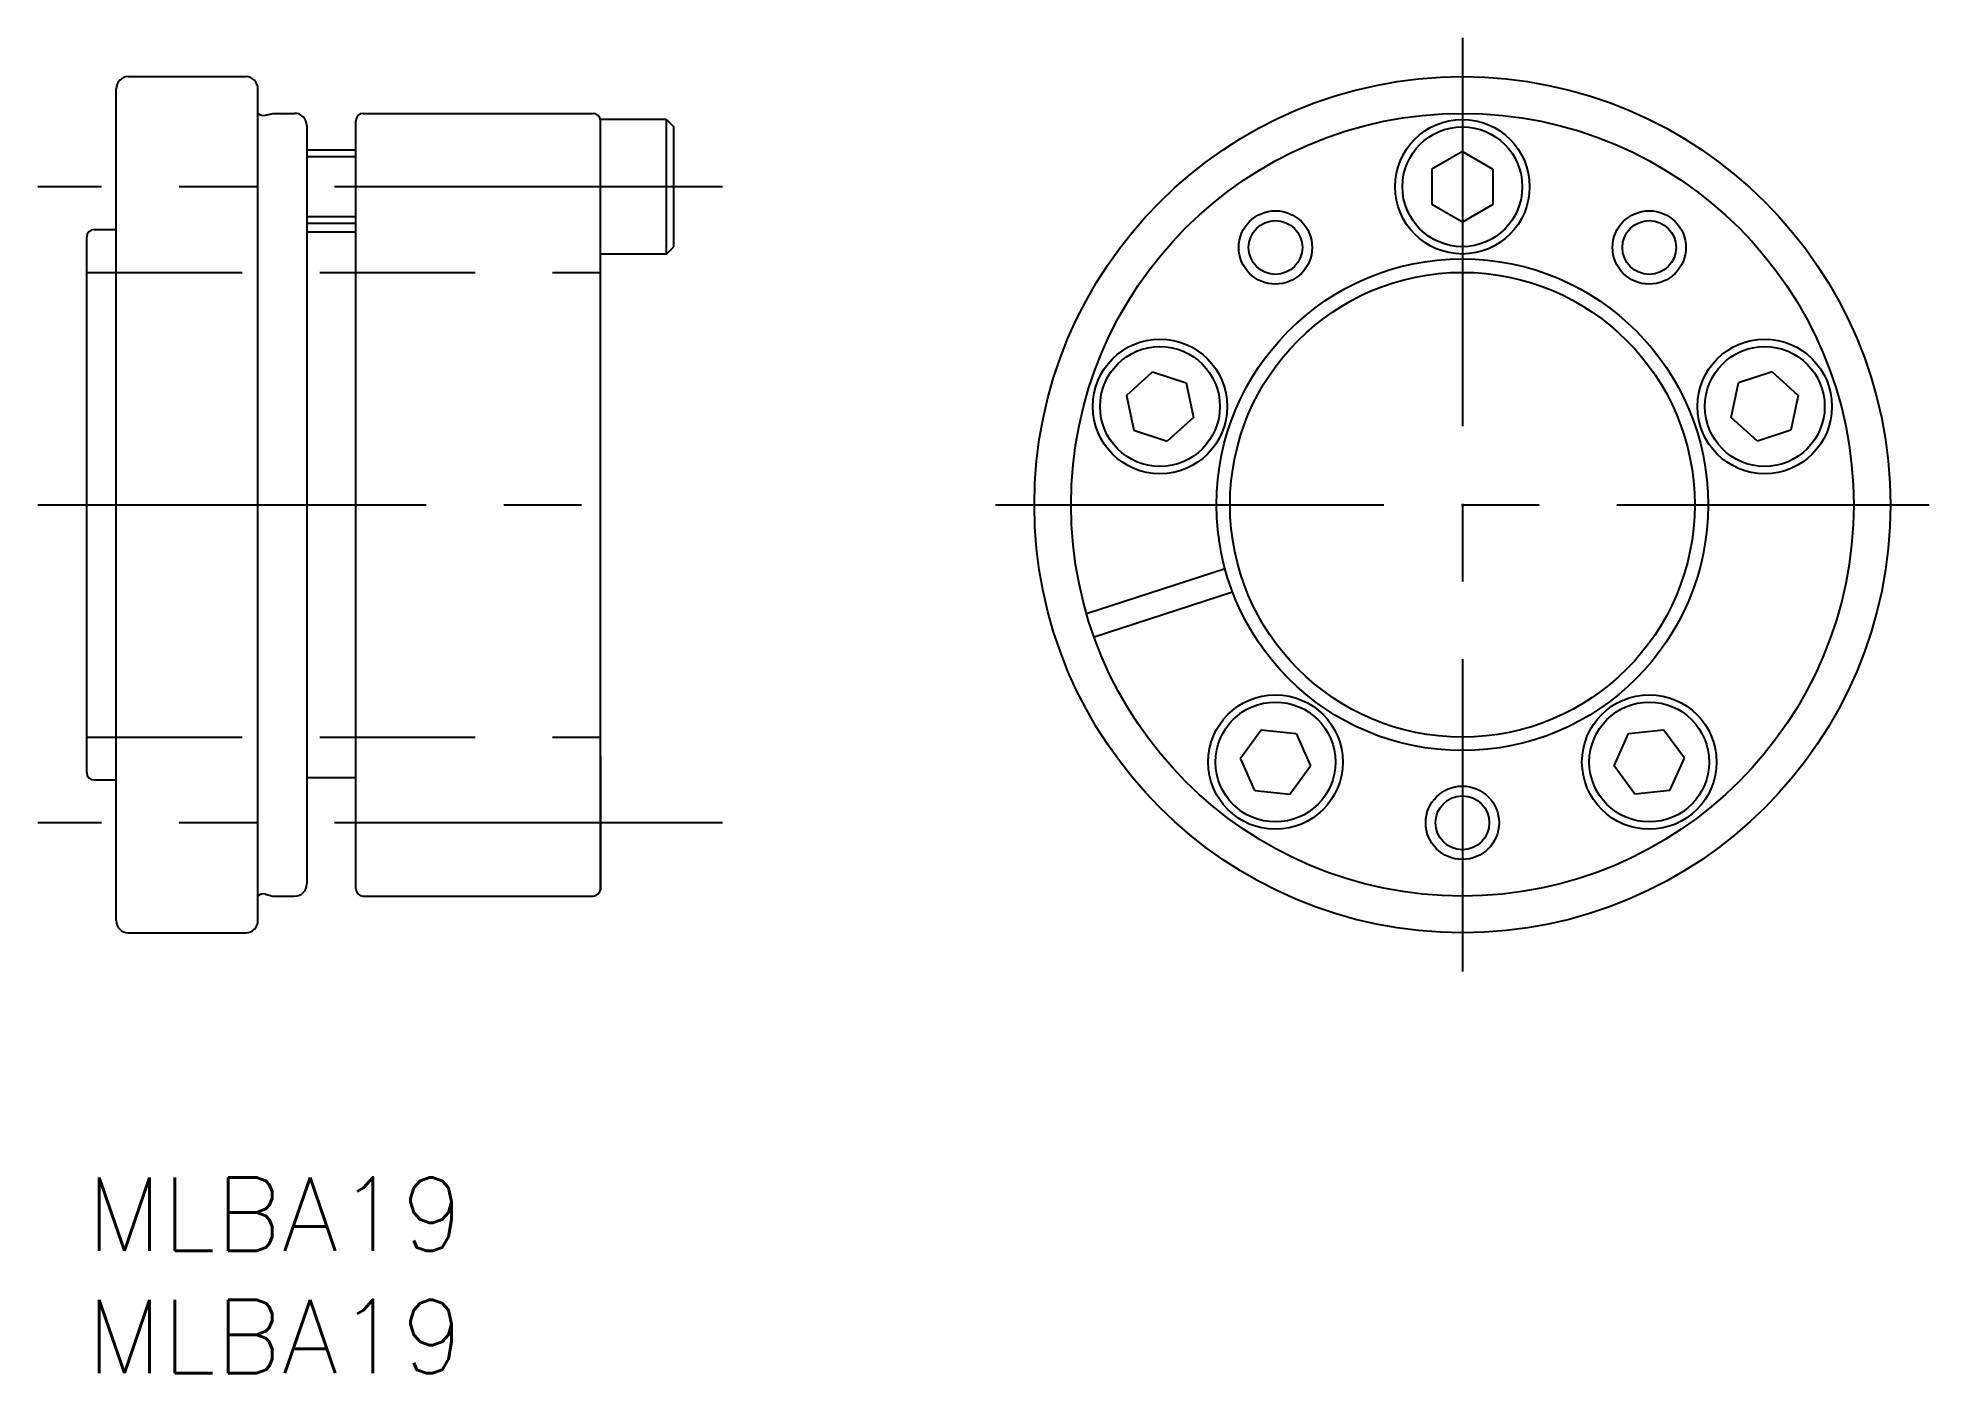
# Model space of a CAD drawing. Extents: x -2 to 75.3, y -8 to 46.6.
import ezdxf

# ---------------------------------------------------------------- set-up
doc = ezdxf.new("R2010")
doc.units = 0
doc.header["$LTSCALE"] = 0.5
doc.linetypes.add('CENTER', pattern=[50.8, 31.75, -6.35, 6.35, -6.35])
doc.linetypes.add('DASHED', pattern=[19.05, 12.7, -6.35])
for name, color, linetype in [('MSM_CENTER', 1, 'CENTER'), ('MSM_CONTINUOUS', 7, 'CONTINUOUS'), ('MSM_DASHED', 4, 'DASHED'), ('MSM_NARROW', 5, 'CONTINUOUS'), ('MSM_PART_NUMBER', 7, 'CONTINUOUS')]:
    doc.layers.add(name, color=color, linetype=linetype)
doc.styles.get("Standard").update_dxf_attribs({"font": 'txt.shx', "height": 3, "bigfont": 'bigfont.shx'})

msp = doc.modelspace()

# ---------------------------------------------------------------- linework, layer by layer
at = {"layer": 'MSM_CENTER'}
for p, q in [((56.246, 46.587), (56.246, 8.413)), ((26, 40.5), (-2, 40.5)), ((-2, 27.5), (23, 27.5)), ((37.159, 27.5), (75.333, 27.5)), ((26, 14.5), (-2, 14.5))]:
    msp.add_line(p, q, dxfattribs=at)
at = {"layer": 'MSM_CONTINUOUS'}
for p, q in [((1.7, 45), (6.5, 45)), ((1.2, 10.5), (1.2, 44.5)), ((7, 10.5), (7, 44.5)), ((7.312, 43.42), (7.61, 43.5)), ((7.61, 43.5), (8.5, 43.5)), ((11.3, 43.5), (20.7, 43.5)), ((9, 43), (9, 12)), ((11, 11.8), (11, 43.2)), ((21, 37.75), (21, 43.25)), ((23.7, 43.25), (21, 43.25)), ((21, 11.8), (21, 43.2)), ((23.7, 37.75), (23.7, 43.25)), ((23.7, 43.25), (24, 42.95)), ((24, 38.05), (24, 42.95)), ((11, 42), (9, 42)), ((56.246, 41.943), (54.996, 41.222)), ((56.246, 41.943), (57.496, 41.222)), ((54.996, 41.222), (54.996, 39.778)), ((57.496, 41.222), (57.496, 39.778)), ((56.246, 39.057), (54.996, 39.778)), ((57.496, 39.778), (56.246, 39.057)), ((0.3, 38.75), (1.2, 38.75)), ((11, 39), (9, 39)), ((0, 16.55), (0, 38.45)), ((9, 38.65), (11, 38.65)), ((23.7, 37.75), (24, 38.05)), ((23.7, 37.75), (21, 37.75)), ((42.509, 31.963), (43.582, 32.929)), ((43.582, 32.929), (44.954, 32.483)), ((44.954, 32.483), (45.255, 31.071)), ((67.237, 31.071), (67.537, 32.483)), ((68.909, 32.929), (67.537, 32.483)), ((69.982, 31.963), (68.909, 32.929)), ((42.509, 31.963), (42.809, 30.551)), ((69.982, 31.963), (69.682, 30.551)), ((45.255, 31.071), (44.182, 30.105)), ((68.309, 30.105), (67.237, 31.071)), ((42.809, 30.551), (44.182, 30.105)), ((69.682, 30.551), (68.309, 30.105)), ((46.545, 24.874), (40.882, 23.034)), ((46.854, 23.923), (41.191, 22.083)), ((47.169, 17.134), (48.017, 18.301)), ((48.017, 18.301), (49.453, 18.15)), ((49.453, 18.15), (50.04, 16.832)), ((62.451, 16.832), (63.038, 18.15)), ((63.038, 18.15), (64.474, 18.301)), ((65.322, 17.134), (64.474, 18.301)), ((21, 17.25), (21, 11.75)), ((47.756, 15.815), (47.169, 17.134)), ((64.735, 15.815), (65.322, 17.134)), ((0.3, 16.25), (1.2, 16.25)), ((9, 16.35), (11, 16.35)), ((49.191, 15.664), (50.04, 16.832)), ((63.3, 15.664), (62.451, 16.832)), ((47.756, 15.815), (49.191, 15.664)), ((64.735, 15.815), (63.3, 15.664)), ((7.312, 11.58), (7.61, 11.5)), ((7.61, 11.5), (8.5, 11.5)), ((11.3, 11.5), (20.7, 11.5)), ((1.7, 10), (6.5, 10))]:
    msp.add_line(p, q, dxfattribs=at)
for centre, radius in [((56.246, 27.5), 17.5), ((56.246, 27.5), 16), ((56.246, 40.5), 2.75), ((56.246, 40.5), 2.45), ((48.604, 38.017), 1.1), ((63.887, 38.017), 1.1), ((56.246, 27.5), 10.05), ((56.246, 27.5), 9.5), ((43.882, 31.517), 2.75), ((68.609, 31.517), 2.75), ((43.882, 31.517), 2.45), ((68.609, 31.517), 2.45), ((48.604, 16.983), 2.75), ((48.604, 16.983), 2.45), ((63.887, 16.983), 2.75), ((63.887, 16.983), 2.45), ((56.246, 14.5), 1.1)]:
    msp.add_circle(centre, radius, dxfattribs=at)
for centre, radius, start, end in [((1.7, 44.5), 0.5, 90, 180), ((6.5, 44.5), 0.5, 0, 90), ((7.229, 43.729), 0.32, 224.28087, 285), ((8.5, 43), 0.5, 0, 90), ((11.3, 43.2), 0.3, 90, 180), ((20.7, 43.2), 0.3, 0, 90), ((0.3, 38.45), 0.3, 90, 180), ((0.3, 16.55), 0.3, 180, 270), ((8.5, 12), 0.5, 270, 0), ((11.3, 11.8), 0.3, 180, 270), ((20.7, 11.8), 0.3, 270, 0), ((7.229, 11.271), 0.32, 75, 135.71913), ((1.7, 10.5), 0.5, 180, 270), ((6.5, 10.5), 0.5, 270, 0)]:
    msp.add_arc(centre, radius, start, end, dxfattribs=at)
at = {"layer": 'MSM_DASHED'}
for p, q in [((0, 37), (21, 37)), ((0, 18), (21, 18))]:
    msp.add_line(p, q, dxfattribs=at)
at = {"layer": 'MSM_NARROW'}
for p, q in [((11, 41.729), (9, 41.729)), ((11, 39.271), (9, 39.271))]:
    msp.add_line(p, q, dxfattribs=at)
for centre in [(48.604, 38.017), (63.887, 38.017), (56.246, 14.5)]:
    msp.add_circle(centre, 1.5, dxfattribs=at)

# ---------------------------------------------------------------- texts
at = {"layer": 'MSM_PART_NUMBER', "char_height": 3, "attachment_point": 1}
for insert in [(0, 0), (0, -5)]:
    msp.add_mtext_dynamic_manual_height_columns('{MLBA19}', width=121.09418, gutter_width=15, heights=[0], dxfattribs=dict(at, insert=insert))

doc.saveas('drawing.dxf')
